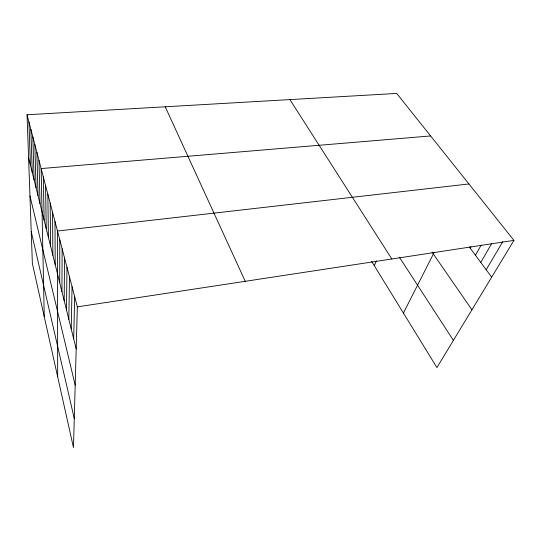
<?xml version="1.0" encoding="UTF-8"?>
<svg xmlns="http://www.w3.org/2000/svg" width="541" height="541" viewBox="0 0 541 541"><rect width="100%" height="100%" fill="white"/><g stroke="black" fill="none" stroke-linecap="round" stroke-linejoin="round"><path stroke-width="0.81" d="M59.713 282.74L59.787 239.819M61.924 291.619L62.141 248.786M64.183 300.681L64.535 257.949M66.489 309.932L66.989 267.315M68.835 319.366L69.491 276.877M71.236 329.002L72.054 286.656M73.684 338.835L74.672 296.651M27.05 114.766L77.349 306.875L73.468 447.569L32.365 263.42L27.05 114.766L396.709 93.431L513.95 240.387L436.925 367.582L371.667 261.391M374.277 265.645L376.36 260.857M403.41 313.043L434.092 252.6M470.217 248.177L471.035 246.703M475.444 255.251L481.179 245.114M480.76 262.446L491.641 243.633M486.17 269.756L502.846 241.57M77.349 306.875L513.95 240.387M468.932 183.96L57.488 231.034L57.671 376.8M430.629 135.947L41.136 168.569L44.247 316.647M469.277 246.912L491.668 277.188M432.016 252.052L471.928 309.777M399.407 257.273L453.392 340.384M289.902 99.598L391.84 258.983M165.235 106.793L245.235 281.306M28.585 157.789L76.186 348.877M29.951 195.876L75.185 385.178M31.229 231.649L74.266 418.524M28.944 121.996L30.397 165.066M30.871 129.36L32.25 172.484M32.839 136.887L34.13 180.038M34.847 144.562L36.051 187.747M36.903 152.393L38.012 195.605M38.993 160.393L40.007 203.626M43.321 176.914L44.125 220.153M45.552 185.441L46.242 228.667M47.838 194.158L48.413 237.364M50.171 203.071L50.624 246.243M52.551 212.18L52.883 255.305M54.993 221.499L55.189 264.569"/></g></svg>
